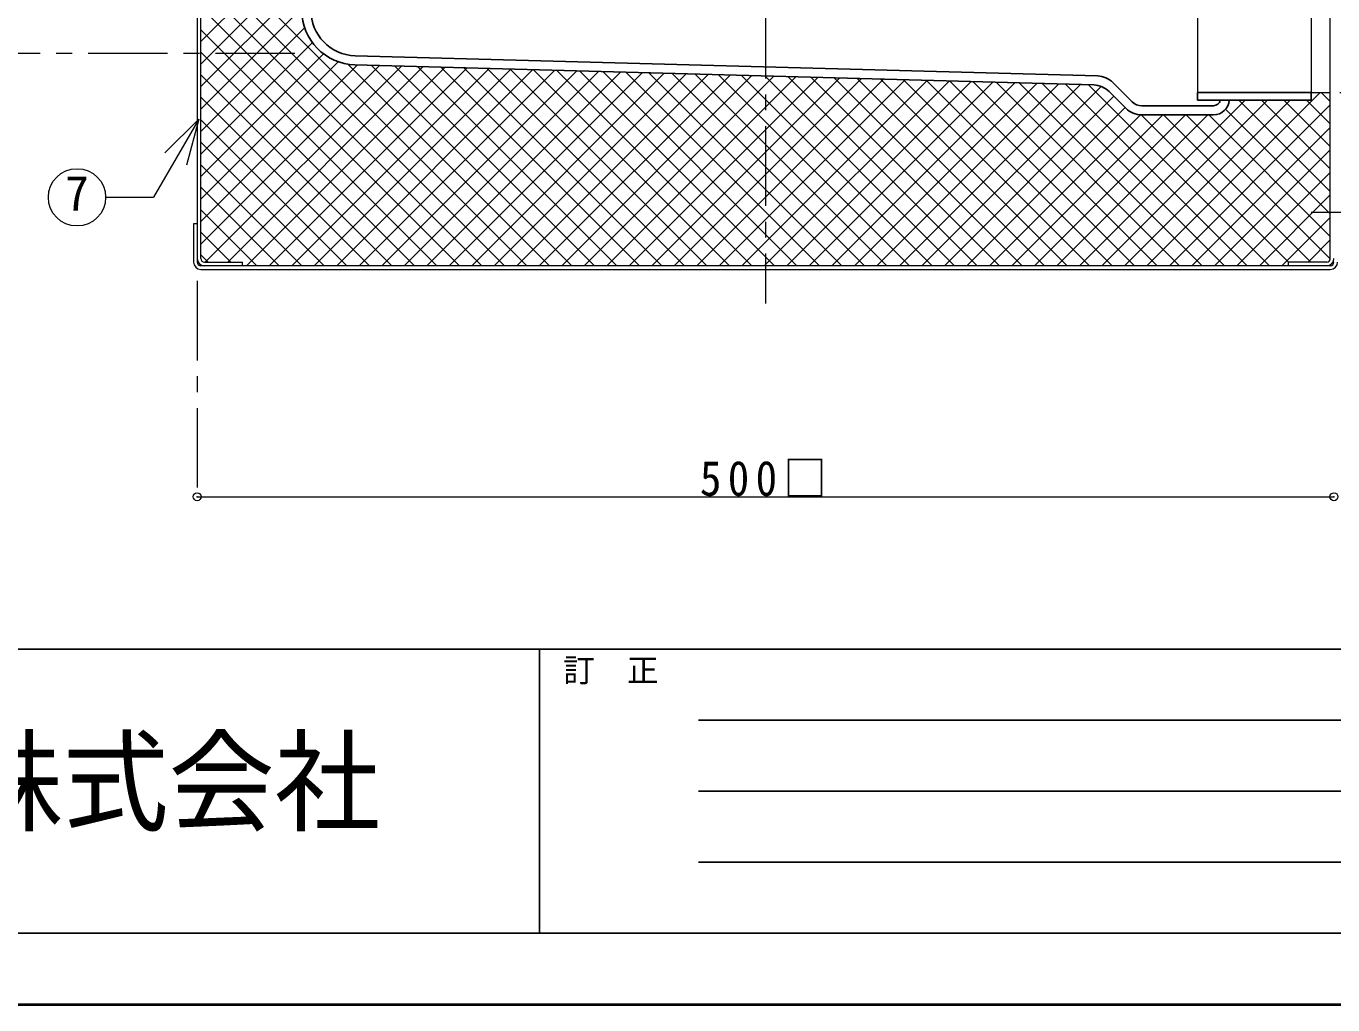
# Model space of a CAD drawing. Units: millimetres at full size, sheet at 1:7; details may follow other scales. Extents: x -1462 to 1373, y -937 to 1030.
# Drawn here: x -1059 to -485, y -937 to -506 of the extents above; entities that cross this region are included whole.
import ezdxf
from ezdxf.enums import TextEntityAlignment as Align

# ---------------------------------------------------------------- set-up
doc = ezdxf.new("R2010")
doc.units = ezdxf.units.MM
doc.header["$LTSCALE"] = 7
doc.header["$PDMODE"] = 32
doc.header["$PDSIZE"] = 3.5
doc.linetypes.add('CHAIN1', pattern=[8, 5, -1, 1, -1])
doc.linetypes.add('DASHED1', pattern=[1.8, 1.2, -0.6])
doc.layers.add('0-0_ﾚｲﾔ1', color=4, linetype='Continuous', lineweight=9)
doc.styles.add('ＭＳ ゴシック', font='')
doc.styles.get('ＭＳ ゴシック').set_extended_font_data('MS Gothic')

msp = doc.modelspace()

# ---------------------------------------------------------------- linework, layer by layer
at = {"layer": '0-0_ﾚｲﾔ1', "linetype": 'CHAIN1'}
for p, q in [((-734.245, -158.506), (-734.245, -628.506)), ((-941.245, -518.506), (-1279.245, -518.506)), ((-472.645, -588.506), (-494.245, -588.506)), ((-984.245, -618.506), (-984.245, -713.506))]:
    msp.add_line(p, q, dxfattribs=at)
at = {"layer": '0-0_ﾚｲﾔ1', "color": 7, "lineweight": 18}
for p, q in [((-984.245, -195.706), (-984.245, -610.306)), ((-982.645, -608.706), (-982.645, -195.706)), ((-485.845, -608.706), (-485.845, -195.706)), ((-544.245, -421.356), (-544.245, -535.656)), ((-494.245, -421.356), (-494.245, -535.656)), ((-983.576, -547.427), (-1003.417, -581.793)), ((-983.576, -547.427), (-998.425, -562.276)), ((-983.576, -547.427), (-989.011, -567.711)), ((-1024.506, -581.793), (-1003.417, -581.793)), ((-984.245, -593.506), (-985.845, -593.506)), ((-985.845, -593.506), (-985.845, -610.306)), ((-485.845, -611.906), (-982.645, -611.906)), ((-982.645, -613.506), (-485.845, -613.506)), ((-981.045, -610.306), (-964.245, -610.306)), ((-964.245, -611.906), (-964.245, -610.306)), ((-504.245, -611.906), (-504.245, -610.306)), ((-487.445, -610.306), (-504.245, -610.306))]:
    msp.add_line(p, q, dxfattribs=at)
at = {"layer": '0-0_ﾚｲﾔ1'}
for p, q in [((-982.645, -468.485), (-839.225, -611.906)), ((-982.645, -513.274), (-938.245, -468.874)), ((-982.645, -478.385), (-849.124, -611.906)), ((-982.645, -523.173), (-938.245, -478.773)), ((-982.645, -488.284), (-859.024, -611.906)), ((-982.645, -533.073), (-938.245, -488.673)), ((-982.645, -498.184), (-868.923, -611.906)), ((-982.645, -542.972), (-938.245, -498.572)), ((-982.645, -552.872), (-936.975, -507.201)), ((-982.645, -508.083), (-878.823, -611.906)), ((-982.645, -562.771), (-933.584, -513.709)), ((-982.645, -517.983), (-888.722, -611.906)), ((-982.645, -572.67), (-928.66, -518.685)), ((-982.645, -582.57), (-922.21, -522.135)), ((-982.645, -592.469), (-913.695, -523.519)), ((-982.645, -602.369), (-904.059, -523.782)), ((-982.645, -527.882), (-898.622, -611.906)), ((-980.682, -610.306), (-894.422, -524.045)), ((-970.783, -610.306), (-884.785, -524.308)), ((-962.483, -611.906), (-875.149, -524.571)), ((-952.584, -611.906), (-865.512, -524.834)), ((-942.684, -611.906), (-855.876, -525.097)), ((-932.785, -611.906), (-846.239, -525.36)), ((-922.885, -611.906), (-836.602, -525.623)), ((-918.037, -523.194), (-829.325, -611.906)), ((-912.986, -611.906), (-826.966, -525.885)), ((-907.647, -523.684), (-819.426, -611.906)), ((-903.086, -611.906), (-817.329, -526.148)), ((-897.47, -523.962), (-809.526, -611.906)), ((-893.187, -611.906), (-807.693, -526.411)), ((-887.293, -524.24), (-799.627, -611.906)), ((-883.287, -611.906), (-798.056, -526.674)), ((-877.115, -524.517), (-789.727, -611.906)), ((-873.388, -611.906), (-788.419, -526.937)), ((-866.938, -524.795), (-779.828, -611.906)), ((-863.488, -611.906), (-778.783, -527.2)), ((-856.761, -525.073), (-769.928, -611.906)), ((-853.589, -611.906), (-769.146, -527.463)), ((-846.584, -525.35), (-760.029, -611.906)), ((-843.689, -611.906), (-759.51, -527.726)), ((-836.407, -525.628), (-750.129, -611.906)), ((-833.79, -611.906), (-749.873, -527.989)), ((-826.23, -525.906), (-740.23, -611.906)), ((-823.89, -611.906), (-740.236, -528.251)), ((-816.053, -526.183), (-730.33, -611.906)), ((-813.991, -611.906), (-730.6, -528.514)), ((-805.876, -526.461), (-720.431, -611.906)), ((-804.091, -611.906), (-720.963, -528.777)), ((-795.698, -526.738), (-710.531, -611.906)), ((-785.521, -527.016), (-700.632, -611.906)), ((-775.344, -527.294), (-690.732, -611.906)), ((-765.167, -527.571), (-680.833, -611.906)), ((-754.99, -527.849), (-670.933, -611.906)), ((-744.813, -528.127), (-661.034, -611.906)), ((-734.636, -528.404), (-651.134, -611.906)), ((-724.458, -528.682), (-641.235, -611.906)), ((-794.192, -611.906), (-711.327, -529.04)), ((-784.292, -611.906), (-701.69, -529.303)), ((-774.393, -611.906), (-692.053, -529.566)), ((-764.493, -611.906), (-682.417, -529.829)), ((-754.594, -611.906), (-672.78, -530.092)), ((-744.694, -611.906), (-663.144, -530.355)), ((-734.795, -611.906), (-653.507, -530.618)), ((-724.895, -611.906), (-643.87, -530.88)), ((-714.996, -611.906), (-634.234, -531.143)), ((-714.281, -528.96), (-631.335, -611.906)), ((-705.096, -611.906), (-624.597, -531.406)), ((-704.104, -529.237), (-621.436, -611.906)), ((-695.197, -611.906), (-614.961, -531.669)), ((-693.927, -529.515), (-611.536, -611.906)), ((-685.297, -611.906), (-605.324, -531.932)), ((-683.75, -529.792), (-601.637, -611.906)), ((-675.398, -611.906), (-595.687, -532.195)), ((-673.573, -530.07), (-591.737, -611.906)), ((-665.498, -611.906), (-586.609, -533.016)), ((-663.396, -530.348), (-581.838, -611.906)), ((-653.219, -530.625), (-571.938, -611.906)), ((-643.041, -530.903), (-562.039, -611.906)), ((-632.864, -531.181), (-552.139, -611.906)), ((-622.687, -531.458), (-542.24, -611.906)), ((-612.51, -531.736), (-532.34, -611.906)), ((-602.333, -532.014), (-522.441, -611.906)), ((-592.156, -532.291), (-512.541, -611.906)), ((-982.645, -537.782), (-908.521, -611.906)), ((-655.599, -611.906), (-581.051, -537.357)), ((-596.202, -611.906), (-523.302, -539.006)), ((-586.303, -611.906), (-513.403, -539.006)), ((-576.403, -611.906), (-503.503, -539.006)), ((-566.504, -611.906), (-490.254, -535.656)), ((-526.044, -539.006), (-485.845, -579.205)), ((-516.145, -539.006), (-485.845, -569.305)), ((-506.245, -539.006), (-485.845, -559.406)), ((-496.346, -539.006), (-485.845, -549.506)), ((-489.796, -535.656), (-485.845, -539.607)), ((-645.7, -611.906), (-576.101, -542.307)), ((-635.8, -611.906), (-569.381, -545.486)), ((-625.901, -611.906), (-559.501, -545.506)), ((-616.001, -611.906), (-549.601, -545.506)), ((-606.102, -611.906), (-539.702, -545.506)), ((-569.046, -545.501), (-504.242, -610.306)), ((-559.142, -545.506), (-494.342, -610.306)), ((-556.604, -611.906), (-485.845, -541.147)), ((-549.243, -545.506), (-485.856, -608.892)), ((-539.343, -545.506), (-485.845, -599.004)), ((-531.911, -543.038), (-485.845, -589.104)), ((-982.645, -547.681), (-918.421, -611.906)), ((-546.705, -611.906), (-485.845, -551.046)), ((-982.645, -557.581), (-928.32, -611.906)), ((-536.805, -611.906), (-485.845, -560.946)), ((-982.645, -567.48), (-938.22, -611.906)), ((-526.906, -611.906), (-485.845, -570.845)), ((-982.645, -577.38), (-948.119, -611.906)), ((-517.006, -611.906), (-485.845, -580.745)), ((-982.645, -587.279), (-958.019, -611.906)), ((-507.107, -611.906), (-485.845, -590.644)), ((-982.645, -597.178), (-969.518, -610.306)), ((-495.607, -610.306), (-485.845, -600.544)), ((-982.645, -607.078), (-979.418, -610.306)), ((-984.245, -713.506), (-484.245, -713.506))]:
    msp.add_line(p, q, dxfattribs=at)
at = {"layer": '0-0_ﾚｲﾔ1', "color": 5, "lineweight": 25}
for p, q in [((-914.791, -519.488), (-588.227, -528.397)), ((-589.929, -532.352), (-914.9, -523.487)), ((-581.429, -531.322), (-573.003, -539.748)), ((-575.831, -542.577), (-583.13, -535.277)), ((-544.245, -535.656), (-494.245, -535.656)), ((-544.245, -535.656), (-544.245, -539.006)), ((-544.245, -539.006), (-494.245, -539.006)), ((-494.245, -535.656), (-494.245, -539.006)), ((-568.76, -541.506), (-537.245, -541.506)), ((-568.76, -545.506), (-537.245, -545.506))]:
    msp.add_line(p, q, dxfattribs=at)
at = {"layer": '0-0_ﾚｲﾔ1', "linetype": 'DASHED1'}
msp.add_line((-494.245, -535.656), (45.755, -535.656), dxfattribs=at)
at = {"layer": '0-0_ﾚｲﾔ1', "color": 6, "lineweight": 25}
for p, q in [((-1430.745, -780.545), (1341.255, -780.545)), ((-833.745, -780.545), (-833.745, -905.545)), ((-763.745, -811.795), (-113.745, -811.795)), ((-113.745, -843.045), (-763.745, -843.045)), ((-113.745, -874.295), (-763.745, -874.295)), ((1341.255, -905.545), (-1430.745, -905.545))]:
    msp.add_line(p, q, dxfattribs=at)
at = {"layer": '0-0_ﾚｲﾔ1', "color": 1, "lineweight": 40}
msp.add_line((1372.755, -937.045), (-1462.245, -937.045), dxfattribs=at)
at = {"layer": '0-0_ﾚｲﾔ1', "color": 7, "lineweight": 18}
msp.add_circle((-1037.106, -581.793), 12.6, dxfattribs=at)
at = {"layer": '0-0_ﾚｲﾔ1', "color": 5, "lineweight": 25}
for centre, radius, start, end in [((-914.245, -499.495), 24, 180, 268.43732), ((-914.245, -499.495), 20, 180, 268.43732), ((-588.5, -538.393), 10, 45, 88.43732), ((-590.202, -542.348), 10, 45, 88.43732), ((-568.76, -535.506), 6, 225, 270), ((-537.245, -538.506), 3, 270, 350.40593), ((-537.245, -538.506), 7, 270, 355.90396), ((-568.76, -535.506), 10, 225, 270)]:
    msp.add_arc(centre, radius, start, end, dxfattribs=at)
at = {"layer": '0-0_ﾚｲﾔ1', "color": 7, "lineweight": 18}
for centre, radius, start, end in [((-981.045, -608.706), 3.2, 180, 270), ((-981.045, -608.706), 1.6, 180, 270), ((-487.445, -608.706), 1.6, 270, 0), ((-487.445, -608.706), 3.2, 270, 0), ((-982.645, -610.306), 3.2, 180, 270), ((-982.645, -610.306), 1.6, 180, 270), ((-485.845, -610.306), 1.6, 270, 0), ((-485.845, -610.306), 3.2, 270, 0)]:
    msp.add_arc(centre, radius, start, end, dxfattribs=at)
at = {"layer": '0-0_ﾚｲﾔ1'}
for p in [(-984.245, -713.506), (-484.245, -713.506)]:
    msp.add_point(p, dxfattribs=at)

# ---------------------------------------------------------------- texts
at = {"layer": '0-0_ﾚｲﾔ1', "color": 7, "style": 'ＭＳ ゴシック'}
for s, height, p in [('7', 15.4, (-1042.356, -592.293)), ('訂\u3000正', 10.26, (-823.245, -798.045))]:
    msp.add_text(s, height=height, dxfattribs=at).set_placement(p, align=Align.BOTTOM_LEFT)
at = {"layer": '0-0_ﾚｲﾔ1', "color": 7, "style": 'ＭＳ ゴシック', "width": 0.95}
msp.add_text('工業株式会社', height=35.92, dxfattribs=at).set_placement((-1182.995, -867.545), align=Align.BOTTOM_LEFT)
at = {"layer": '0-0_ﾚｲﾔ1', "color": 7, "insert": (-763.12, -713.506), "char_height": 15.4, "attachment_point": 7, "style": 'ＭＳ ゴシック'}
msp.add_mtext('\\T1.3;\\W0.9;500□', dxfattribs=at)

doc.saveas('drawing.dxf')
